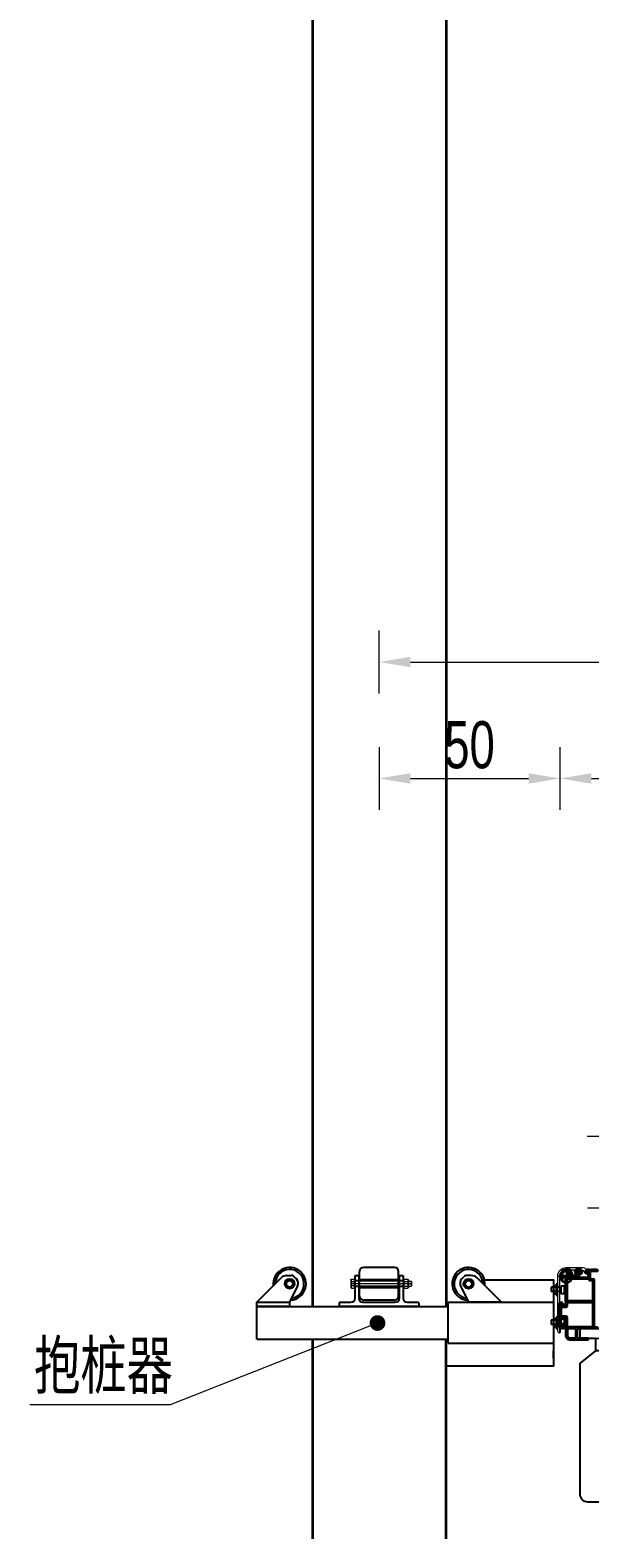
# Model space of a CAD drawing. Extents: x 104235 to 112395, y 52637 to 53451.
# Drawn here: x 112066.4 to 112102, y 53264.9 to 53360.4 of the extents above; entities that cross this region are included whole.
import ezdxf
from ezdxf import colors
from ezdxf.entities.mleader import LeaderData, LeaderLine
from ezdxf.math import Vec2, Vec3

# ---------------------------------------------------------------- set-up
doc = ezdxf.new("R2010")
doc.units = 0
doc.header["$LTSCALE"] = 1000
doc.header["$PDMODE"] = 1
doc.linetypes.add('CENTER', pattern=[2, 1.25, -0.25, 0.25, -0.25])
doc.layers.get('0').update_dxf_attribs({"color": 40})
for name, color, linetype, lineweight in [('01-细实线', 3, 'Continuous', 25), ('02-标注', 3, 'Continuous', 25), ('03-中粗线', 1, 'Continuous', 35), ('screw', 33, 'Continuous', 13), ('型材', 7, 'Continuous', 15)]:
    doc.layers.add(name, color=color, linetype=linetype, lineweight=lineweight)
doc.styles.add('3.0号字-阿文', font='win7仿宋_GB2312.ttf', dxfattribs={"width": 0.72})
doc.dimstyles.new('1：50阿文', dxfattribs={"dimtxt": 3, "dimasz": 2, "dimexe": 2, "dimexo": 0, "dimtad": 1, "dimdec": 0, "dimlfac": 5, "dimzin": 0, "dimdsep": 46, "dimtxsty": '3.0号字-阿文', "dimcen": 2, "dimclrd": 3, "dimclre": 3, "dimclrt": 3, "dimadec": 0, "dimazin": 0, "dimtfac": 1, "dimtdec": 0, "dimtmove": 1, "dimatfit": 3, "dimfxl": 2, "dimfxlon": 1, "dimtolj": 1, "dimtzin": 0, "dimlwd": 18, "dimlwe": 18, "dimarcsym": 0})

# ---------------------------------------------------------------- blocks, each defined once
blk = doc.blocks.new('325')
at = {"layer": '03-中粗线', "ltscale": 0.5}
for p, q in [((76347.5, -86905), (76347.5, -86903.4)), ((76351.6, -86902.4), (76351.6, -86902.4)), ((76356.7, -86906.2), (76355.3, -86913.6)), ((76364.5, -86905.4), (76357.6, -86905.4)), ((76366.4, -86883.5), (76366.7, -86883.9)), ((76366.5, -86950.3), (76366.5, -86907.4)), ((76367, -86883.9), (76367.3, -86883.5)), ((76367.4, -86883.4), (76368.3, -86883.4)), ((76367.5, -86887.4), (76367.5, -86887.4)), ((76368.4, -86883.5), (76368.7, -86883.9)), ((76369, -86883.9), (76369.3, -86883.5)), ((76369.4, -86883.4), (76370.3, -86883.4)), ((76370, -86901.4), (76370, -86890.4)), ((76370.4, -86883.5), (76370.7, -86883.9)), ((76371, -86883.9), (76371.3, -86883.5)), ((76371.4, -86883.4), (76372.3, -86883.4)), ((76372.4, -86883.5), (76372.7, -86883.9)), ((76373, -86883.9), (76373.3, -86883.5)), ((76373, -86911.4), (76438, -86911.4)), ((76373.4, -86883.4), (76374.3, -86883.4)), ((76373.5, -86891.4), (76373.5, -86907.4)), ((76374.4, -86883.5), (76374.7, -86883.9)), ((76374.5, -86890.4), (76381.3, -86890.4)), ((76374.5, -86908.4), (76388.5, -86908.4)), ((76375, -86883.9), (76375.3, -86883.5)), ((76375.4, -86883.4), (76376.3, -86883.4)), ((76381.5, -86885.9), (76381.5, -86890.2)), ((76388.6, -86908.5), (76388.9, -86908.8)), ((76389.2, -86908.8), (76389.5, -86908.5)), ((76389.6, -86908.4), (76403.5, -86908.4)), ((76396.5, -86890.2), (76396.5, -86885.9)), ((76396.5, -86885.9), (76396.5, -86890.2)), ((76403.5, -86890.4), (76396.7, -86890.4)), ((76402.8, -86883.5), (76403.1, -86883.9)), ((76403.4, -86883.9), (76403.7, -86883.5)), ((76404.5, -86907.4), (76404.5, -86891.4)), ((76404.8, -86883.5), (76405.1, -86883.9)), ((76405.4, -86883.9), (76405.7, -86883.5)), ((76406.8, -86883.5), (76407.1, -86883.9)), ((76407.4, -86883.9), (76407.7, -86883.5)), ((76408, -86891.4), (76408, -86907.4)), ((76408.8, -86883.5), (76409.1, -86883.9)), ((76409, -86890.4), (76415.8, -86890.4)), ((76409, -86908.4), (76423, -86908.4)), ((76409.4, -86883.9), (76409.7, -86883.5)), ((76416, -86885.9), (76416, -86890.2)), ((76423.1, -86908.5), (76423.4, -86908.8)), ((76423.7, -86908.8), (76424, -86908.5)), ((76424.1, -86908.4), (76438, -86908.4)), ((76431, -86890.2), (76431, -86885.9)), ((76438, -86890.4), (76431.2, -86890.4)), ((76436.5, -86883.4), (76447.7, -86883.4)), ((76441.7, -86883.4), (76436.5, -86883.4)), ((76439, -86907.4), (76439, -86891.4)), ((76442, -86916.4), (76449, -86916.4)), ((76442.5, -86888.4), (76442.5, -86911.9)), ((76466.7, -86887.4), (76443.5, -86887.4)), ((76443.5, -86912.9), (76454.5, -86912.9)), ((76448.1, -86883.9), (76447.8, -86883.5)), ((76448.7, -86883.5), (76448.4, -86883.9)), ((76449.7, -86883.4), (76448.8, -86883.4)), ((76450.1, -86883.9), (76449.8, -86883.5)), ((76450.7, -86883.5), (76450.4, -86883.9)), ((76451.7, -86883.4), (76450.8, -86883.4)), ((76452.1, -86883.9), (76451.8, -86883.5)), ((76452, -86919.4), (76452, -86980.4)), ((76452.7, -86883.5), (76452.4, -86883.9)), ((76453.7, -86883.4), (76452.8, -86883.4)), ((76454.1, -86883.9), (76453.8, -86883.5)), ((76454.7, -86883.5), (76454.4, -86883.9)), ((76455.7, -86883.4), (76454.8, -86883.4)), ((76455.5, -86913.9), (76455.5, -86950.3)), ((76456.1, -86883.9), (76455.8, -86883.5)), ((76456.7, -86883.5), (76456.4, -86883.9)), ((76457.7, -86883.4), (76456.8, -86883.4)), ((76458.1, -86883.9), (76457.8, -86883.5)), ((76458.7, -86883.5), (76458.4, -86883.9)), ((76459.7, -86883.4), (76458.8, -86883.4)), ((76460.1, -86883.9), (76459.8, -86883.5)), ((76460.7, -86883.5), (76460.4, -86883.9)), ((76461.7, -86883.4), (76460.8, -86883.4)), ((76462.1, -86883.9), (76461.8, -86883.5)), ((76462.7, -86883.5), (76462.4, -86883.9)), ((76462.8, -86883.4), (76466.7, -86883.4)), ((76467.5, -86884.2), (76467.5, -86886.6)), ((76366.5, -86994.4), (76366.5, -86951.5)), ((76366.9, -86950.8), (76366.6, -86950.5)), ((76366.6, -86951.3), (76366.9, -86951)), ((76455.5, -86950.5), (76455.2, -86950.8)), ((76455.2, -86951), (76455.5, -86951.3)), ((76455.5, -86951.5), (76455.5, -86951.5)), ((76455.5, -86951.5), (76455.5, -87015.6)), ((76347.5, -87015.6), (76347.5, -86996.8)), ((76347.5, -87031), (76347.5, -87016.7)), ((76347.9, -87016), (76347.6, -87015.7)), ((76347.6, -87016.6), (76347.9, -87016.3)), ((76351, -87029.4), (76351, -87003.9)), ((76354, -87000.9), (76367, -87000.9)), ((76355.3, -86988.2), (76356.7, -86995.6)), ((76357.6, -86996.4), (76364.5, -86996.4)), ((76370, -86997.9), (76370, -86988.4)), ((76449, -86983.4), (76372, -86983.4)), ((76372, -86986.4), (76449, -86986.4)), ((76452, -86989.4), (76452, -87062.9)), ((76455.5, -87015.7), (76455.2, -87016)), ((76455.2, -87016.3), (76455.5, -87016.6)), ((76455.5, -87016.7), (76455.5, -87065.9)), ((76347.5, -87041.4), (76347.5, -87031)), ((76347.5, -87067.4), (76347.5, -87063.4)), ((76351.3, -87043.9), (76350, -87043.9)), ((76350, -87057.9), (76351.3, -87057.9)), ((76351.5, -87036.9), (76351.5, -87043.7)), ((76351.5, -87058.1), (76351.5, -87064.9)), ((76365.5, -87035.9), (76352.5, -87035.9)), ((76352.5, -87065.9), (76365.5, -87065.9)), ((76367, -87032.4), (76354, -87032.4)), ((76366.5, -87050.3), (76366.5, -87036.9)), ((76366.5, -87064.9), (76366.5, -87051.5)), ((76366.9, -87050.8), (76366.6, -87050.5)), ((76366.6, -87051.3), (76366.9, -87051)), ((76370, -87062.9), (76370, -87035.4)), ((76449, -87065.9), (76373, -87065.9)), ((76456, -87066.4), (76465.5, -87066.4)), ((76466.5, -87067.4), (76466.5, -87068.4)), ((76368.5, -87075.4), (76368.5, -87075.4)), ((76396.5, -87069.4), (76372.5, -87069.4)), ((76372.5, -87069.4), (76396.5, -87069.4)), ((76378.5, -87105.4), (76420, -87105.4)), ((76465.5, -87069.4), (76404.5, -87069.4)), ((76404.5, -87069.4), (76432.5, -87069.4)), ((76420.1, -87105.3), (76420.4, -87105)), ((76420.7, -87105), (76421, -87105.3)), ((76421.1, -87105.4), (76436.5, -87105.4)), ((76437.5, -87104.4), (76437.5, -87104.4))]:
    blk.add_line(p, q, dxfattribs=at)
at = {"layer": '03-中粗线'}
for p, q in [((76351.6, -86902.4), (76369, -86902.4)), ((76370, -86981.4), (76370, -86914.4)), ((76402, -86883.4), (76402.7, -86883.4)), ((76403.9, -86883.4), (76404.7, -86883.4)), ((76405.9, -86883.4), (76406.7, -86883.4)), ((76407.9, -86883.4), (76408.7, -86883.4)), ((76409.9, -86883.4), (76410.5, -86883.4)), ((76439, -86914), (76439, -86912.4)), ((76364.5, -87069.4), (76349.5, -87069.4)), ((76366.5, -87071.4), (76366.5, -87093.6)), ((76370.5, -87071.4), (76370.5, -87093.6)), ((76396.5, -87069.4), (76372.5, -87069.4)), ((76378.5, -87101.4), (76396.5, -87101.4)), ((76397.5, -87101.4), (76397.5, -87101.4)), ((76398.5, -87099.4), (76398.5, -87071.4)), ((76402.5, -87099.4), (76402.5, -87071.4)), ((76403.5, -87102.4), (76403.5, -87102.4)), ((76404.5, -87101.4), (76435.5, -87101.4))]:
    blk.add_line(p, q, dxfattribs=at)
at = {"layer": '03-中粗线', "ltscale": 0.5}
for centre, radius, start, end in [((76367.6, -86903.4), 20.1, 93.8653, 179.9146), ((76357.4, -86905), 9.84, 179.7094, 251.9861), ((76367.5, -86903.4), 15.9, 89.8166, 176.4472), ((76354.3, -86913.4), 1, 270, 349.7), ((76357.6, -86906.4), 1, 90, 169.7), ((76364.5, -86907.4), 2, 360, 90), ((76366.3, -86883.6), 0.2, 45, 90), ((76366.8, -86883.8), 0.2, 225, 315), ((76367, -86890.4), 3, 0, 90), ((76367.4, -86883.6), 0.2, 90, 135), ((76367.5, -86903.4), 20, 90, 90.3567), ((76368.3, -86883.6), 0.2, 45, 90), ((76368.8, -86883.8), 0.2, 225, 315), ((76369, -86901.4), 1, 270, 0), ((76369.4, -86883.6), 0.2, 90, 135), ((76373, -86914.4), 3, 90, 180), ((76370.3, -86883.6), 0.2, 45, 90), ((76370.8, -86883.8), 0.2, 225, 315), ((76371.4, -86883.6), 0.2, 90, 135), ((76372.3, -86883.6), 0.2, 45, 90), ((76372.8, -86883.8), 0.2, 225, 315), ((76373.4, -86883.6), 0.2, 90, 135), ((76374.5, -86891.4), 1, 90, 180), ((76374.5, -86907.4), 1, 180, 270), ((76374.3, -86883.6), 0.2, 45, 90), ((76374.8, -86883.8), 0.2, 225, 315), ((76375.4, -86883.6), 0.2, 90, 135), ((76376.4, -86889.9), 6.54, 38.1788, 91.2207), ((76381.3, -86890.2), 0.2, 270, 0.2741), ((76388.5, -86908.6), 0.2, 45, 90), ((76389, -86908.6), 0.2, 225, 315), ((76389.6, -86908.6), 0.2, 90, 135), ((76401.7, -86890), 6.6, 87.1926, 141.6953), ((76396.7, -86890.2), 0.2, 180, 270), ((76402.7, -86883.6), 0.2, 45, 90), ((76403.3, -86883.8), 0.2, 225, 315), ((76403.5, -86891.4), 1, 0, 90), ((76403.5, -86907.4), 1, 270, 0), ((76403.9, -86883.6), 0.2, 90, 135), ((76404.7, -86883.6), 0.2, 45, 90), ((76405.3, -86883.8), 0.2, 225, 315), ((76405.9, -86883.6), 0.2, 90, 135), ((76406.7, -86883.6), 0.2, 45, 90), ((76407.3, -86883.8), 0.2, 225, 315), ((76407.9, -86883.6), 0.2, 90, 135), ((76409, -86891.4), 1, 90, 180), ((76409, -86907.4), 1, 180, 270), ((76408.7, -86883.6), 0.2, 45, 90), ((76409.3, -86883.8), 0.2, 225, 315), ((76409.9, -86883.6), 0.2, 90, 135), ((76410.9, -86890), 6.6, 38.3047, 92.8074), ((76415.8, -86890.2), 0.2, 270, 0.2741), ((76423, -86908.6), 0.2, 45, 90), ((76423.5, -86908.6), 0.2, 225, 315), ((76424.1, -86908.6), 0.2, 90, 135), ((76436.2, -86890), 6.6, 87.1926, 141.6953), ((76431.2, -86890.2), 0.2, 180, 270), ((76438, -86891.4), 1, 0, 90), ((76438, -86907.4), 1, 270, 0), ((76438, -86912.4), 1, 0, 90), ((76442.1, -86913.3), 3.14, 193.5612, 269.1192), ((76443.5, -86888.4), 1, 90, 180), ((76443.5, -86911.9), 1, 180, 270), ((76447.7, -86883.6), 0.2, 45, 90), ((76448.2, -86883.8), 0.2, 225, 315), ((76448.8, -86883.6), 0.2, 90, 135), ((76449, -86919.4), 3, 0, 90), ((76449.7, -86883.6), 0.2, 45, 90), ((76450.2, -86883.8), 0.2, 225, 315), ((76450.8, -86883.6), 0.2, 90, 135), ((76451.7, -86883.6), 0.2, 45, 90), ((76452.2, -86883.8), 0.2, 225, 315), ((76452.8, -86883.6), 0.2, 90, 135), ((76453.7, -86883.6), 0.2, 45, 90), ((76454.2, -86883.8), 0.2, 225, 315), ((76454.5, -86913.9), 1, 0, 90), ((76454.8, -86883.6), 0.2, 90, 135), ((76455.7, -86883.6), 0.2, 45, 90), ((76456.2, -86883.8), 0.2, 225, 315), ((76456.8, -86883.6), 0.2, 90, 135), ((76457.7, -86883.6), 0.2, 45, 90), ((76458.2, -86883.8), 0.2, 225, 315), ((76458.8, -86883.6), 0.2, 90, 135), ((76459.7, -86883.6), 0.2, 45, 90), ((76460.2, -86883.8), 0.2, 225, 315), ((76460.8, -86883.6), 0.2, 90, 135), ((76461.7, -86883.6), 0.2, 45, 90), ((76462.2, -86883.8), 0.2, 225, 315), ((76462.8, -86883.6), 0.2, 90, 135), ((76466.7, -86884.2), 0.8, 0, 90), ((76466.7, -86886.6), 0.8, 270, 0), ((76366.7, -86950.3), 0.2, 180, 225), ((76366.7, -86951.5), 0.2, 135, 180), ((76366.8, -86950.9), 0.2, 315, 45), ((76455.3, -86950.9), 0.2, 135, 225), ((76455.3, -86950.3), 0.2, 315, 0), ((76455.3, -86951.5), 0.2, 360, 45), ((76357.6, -86996.9), 10.1, 110.0422, 179.7055), ((76347.7, -87015.6), 0.2, 180, 225), ((76347.7, -87016.7), 0.2, 135, 180), ((76347.8, -87016.2), 0.2, 315, 45), ((76354, -87003.9), 3, 90, 180), ((76354.3, -86988.4), 1.03, 10.8147, 98.718), ((76357.6, -86995.4), 1, 190.3, 270), ((76364.5, -86994.4), 2, 270, 0), ((76367, -86997.9), 3, 270, 0), ((76372, -86981.4), 2, 180, 270), ((76372, -86988.4), 2, 90, 180), ((76449, -86980.4), 3, 270, 0), ((76449, -86989.4), 3, 0, 90), ((76455.3, -87016.2), 0.2, 135, 225), ((76455.3, -87015.6), 0.2, 315, 0), ((76455.3, -87016.7), 0.2, 360, 45), ((76350, -87041.4), 2.5, 180, 270), ((76354.1, -87063.1), 6.6, 128.3047, 182.8074), ((76354, -87029.4), 3, 180, 270), ((76351.3, -87043.7), 0.2, 270, 0), ((76351.3, -87058.1), 0.2, 0, 90), ((76352.5, -87036.9), 1, 90, 180), ((76352.5, -87064.9), 1, 180, 270), ((76365.5, -87036.9), 1, 0, 90), ((76365.5, -87064.9), 1, 270, 0), ((76366.7, -87050.3), 0.2, 180, 225), ((76366.7, -87051.5), 0.2, 135, 180), ((76366.8, -87050.9), 0.2, 315, 45), ((76367, -87035.4), 3, 0, 90), ((76373, -87062.9), 3, 180, 270), ((76449, -87062.9), 3, 270, 0), ((76455.5, -87066.4), 0.5, 90, 0), ((76465.5, -87067.4), 1, 0, 90), ((76465.5, -87068.4), 1, 270, 0), ((76396.5, -87071.4), 2, 0, 90), ((76396.5, -87099.4), 2, 270, 0), ((76404.5, -87071.4), 2, 90, 180), ((76404.5, -87099.4), 2, 180, 270), ((76420, -87105.2), 0.2, 270, 315), ((76420.5, -87105.2), 0.2, 45, 135), ((76421.1, -87105.2), 0.2, 225, 270), ((76434.5, -87104.3), 3.07, 357.6884, 69.6917), ((76436.5, -87104.4), 1, 270, 0)]:
    blk.add_arc(centre, radius, start, end, dxfattribs=at)
at = {"layer": '03-中粗线'}
for centre, radius, start, end in [((76349.5, -87067.4), 2, 180, 270), ((76364.5, -87071.4), 2, 0, 90), ((76378.5, -87093.4), 12, 180, 270), ((76372.5, -87071.4), 2, 90, 180), ((76378.5, -87093.4), 8, 180, 270)]:
    blk.add_arc(centre, radius, start, end, dxfattribs=at)
blk = doc.blocks.new('*D194')
at = {"layer": '01-细实线', "color": 3, "linetype": 'Continuous', "lineweight": 18}
for p, q in [((112100.163, 53310.71), (112100.163, 53314.71)), ((112170.171, 53310.71), (112170.171, 53314.71)), ((112102.163, 53312.71), (112168.171, 53312.71))]:
    blk.add_line(p, q, dxfattribs=at)
at = {"layer": '01-细实线', "color": 3}
for points in [[(112102.163, 53313.044), (112102.163, 53312.377), (112100.163, 53312.71)], [(112168.171, 53313.044), (112168.171, 53312.377), (112170.171, 53312.71)]]:
    blk.add_solid(points, dxfattribs=at)
at = {"layer": 'Defpoints', "color": 0}
for p in [(112170.171, 53312.71), (112100.163, 53280.986), (112170.171, 53280.986)]:
    blk.add_point(p, dxfattribs=at)
at = {"layer": '01-细实线', "color": 3, "insert": (112135.167, 53315.062), "char_height": 3, "attachment_point": 5, "style": '3.0号字-阿文'}
blk.add_mtext('\\A1;350/200', dxfattribs=at)
blk = doc.blocks.new('050505')
at = {"color": 5}
for p, q in [((-2730450.6, 1053019.4), (-2730450.6, 1052979.4)), ((-2729749.9, 1053019.4), (-2729749.9, 1052979.4))]:
    blk.add_line(p, q, dxfattribs=at)
at = {"color": 5, "lineweight": -3}
for points in [[(-2730450.6, 1053019.4), (-2729750.6, 1053019.3), (-2729705.6, 1053019.4, 0.413651), (-2729700.6, 1053024.4), (-2729700.6, 1053049.4), (-2730500.6, 1053049.4), (-2730500.6, 1053024.4, 0.414214), (-2730495.6, 1053019.4)], [(-2729702.5, 1052941.5), (-2729749.9, 1052979.4), (-2730450.6, 1052979.4), (-2730498.7, 1052940.9, 0.227838), (-2730500.6, 1052937), (-2730500.6, 1052524.4, 0.414214), (-2730475.6, 1052499.4), (-2729725.6, 1052499.4, 0.414214), (-2729700.6, 1052524.4), (-2729700.6, 1052937.6, 0.227838)]]:
    blk.add_lwpolyline(points, format="xyb", close=True, dxfattribs=at)
at = {"color": 5}
for points in [[(-2730280.6, 1052979.4), (-2730250.6, 1052979.4), (-2730250.6, 1052499.4), (-2730280.6, 1052499.4)], [(-2729920.6, 1052979.4), (-2729950.6, 1052979.4), (-2729950.6, 1052499.4), (-2729920.6, 1052499.4)]]:
    blk.add_lwpolyline(points, close=True, dxfattribs=at)
for centre in [(-2730265.6, 1052962.1), (-2729935.6, 1052962.1)]:
    blk.add_arc(centre, 22.9, 49.0849, 130.9151, dxfattribs=at)
blk = doc.blocks.new('_Dot')
at = {"color": 0, "linetype": 'ByBlock', "lineweight": -2}
blk.add_line((-0.5, 0), (-1, 0), dxfattribs=at)
at = {"color": 0, "linetype": 'ByBlock', "const_width": 0.5}
blk.add_lwpolyline([(-0.25, 0, 1), (0.25, 0, 1)], format="xyb", close=True, dxfattribs=at)
blk = doc.blocks.new('ERE')
blk.add_line((42, -167, 0), (42, -199.3))
at = {"layer": '型材', "extrusion": (0, -1, 0)}
for p, q in [((22, 7), (-32.3, 7)), ((22.5, 0), (-22.5, 0)), ((-26.6, -2.5), (-33, -2.5)), ((45.2, -201), (43.4, -201))]:
    blk.add_line(p, q, dxfattribs=at)
at = {"layer": '型材', "extrusion": (4.4261e-12, 1, 0)}
blk.add_line((-45.6, -7.4), (-42.3, -7.4), dxfattribs=at)
at = {"layer": '型材', "extrusion": (-3.80243e-08, -1, 0)}
blk.add_line((-41.6, -12.2), (-45.6, -12.2), dxfattribs=at)
at = {"layer": '型材', "extrusion": (-1, 0, 0)}
for p, q in [((-41.3, -6.4), (-41.3, -2)), ((42, -167, 0), (42, -20)), ((49, -196.3, 0), (49, -20))]:
    blk.add_line(p, q, dxfattribs=at)
at = {"layer": '型材', "extrusion": (1, 0, 0)}
blk.add_line((-35, -4.5), (-35, -5.9), dxfattribs=at)
at = {"layer": '型材'}
for centre, radius, start, end in [((-32.3, -2), 9, 90, 180), ((-45.6, -9.8), 2.4, 90, 270), ((-41.6, -5.6), 6.55, 269.9772, 357.2494), ((44, -199.3), 2, 180, 228.6186), ((43.4, -200), 1, 228.6186, 270), ((45.2, -199), 2, 270, 293.5409), ((44, -196.3), 5, 293.5409, 0)]:
    blk.add_arc(centre, radius, start, end, dxfattribs=at)
at = {"layer": '型材', "extrusion": (0, 0, -1)}
for centre, radius, start, end in [((21.3, -6.6), 6.7, 37.7339, 79.9051), ((-22, -20), 20, 91.4058, 179.9882), ((42.3, -6.4), 1, 180, 270), ((33, -4.5), 2, 0, 90)]:
    blk.add_arc(centre, radius, start, end, dxfattribs=at)
at = {"layer": '型材', "extrusion": (0, -3.85121e-07, 1)}
blk.add_arc((22, -20, 0), 27, 0, 90, dxfattribs=at)
blk = doc.blocks.new('*D182')
at = {"layer": '02-标注', "color": 3, "linetype": 'Continuous', "lineweight": 18}
for p, q in [((112088.638, 53314.71), (112088.638, 53310.71)), ((112100.163, 53312.71), (112100.163, 53314.71)), ((112090.638, 53312.71), (112098.163, 53312.71))]:
    blk.add_line(p, q, dxfattribs=at)
at = {"layer": '02-标注', "color": 3}
for points in [[(112090.638, 53313.044), (112090.638, 53312.377), (112088.638, 53312.71)], [(112098.163, 53313.044), (112098.163, 53312.377), (112100.163, 53312.71)]]:
    blk.add_solid(points, dxfattribs=at)
at = {"layer": 'Defpoints', "color": 0}
for p in [(112088.638, 53357.987), (112100.163, 53312.71), (112100.163, 53312.71)]:
    blk.add_point(p, dxfattribs=at)
at = {"layer": '02-标注', "color": 3, "insert": (112094.401, 53314.835), "char_height": 3, "attachment_point": 5, "style": '3.0号字-阿文'}
blk.add_mtext('\\A1;50', dxfattribs=at)
blk = doc.blocks.new('*D193')
at = {"layer": '02-标注', "color": 3, "linetype": 'Continuous', "lineweight": 18}
for p, q in [((112088.638, 53318.12), (112088.638, 53322.12)), ((112181.696, 53318.12), (112181.696, 53322.12)), ((112090.638, 53320.12), (112179.696, 53320.12))]:
    blk.add_line(p, q, dxfattribs=at)
at = {"layer": '02-标注', "color": 3}
for points in [[(112090.638, 53320.453), (112090.638, 53319.787), (112088.638, 53320.12)], [(112179.696, 53320.453), (112179.696, 53319.787), (112181.696, 53320.12)]]:
    blk.add_solid(points, dxfattribs=at)
at = {"layer": 'Defpoints', "color": 0}
for p in [(112181.696, 53320.12), (112088.638, 53116.683), (112181.696, 53116.683)]:
    blk.add_point(p, dxfattribs=at)
at = {"layer": '02-标注', "color": 3, "insert": (112135.167, 53322.472), "char_height": 3, "attachment_point": 5, "style": '3.0号字-阿文'}
blk.add_mtext('\\A1;450/300', dxfattribs=at)

msp = doc.modelspace()

# ---------------------------------------------------------------- linework, layer by layer
at = {"layer": '01-细实线', "color": 0}
for p, q in [((112087.397, 53279.76, 283284.028), (112087.397, 53281.328, 283284.028)), ((112089.619, 53281.589, 283284.028), (112087.658, 53281.589, 283284.028)), ((112089.88, 53279.76, 283284.028), (112089.88, 53281.328, 283284.028)), ((112080.849, 53279.368, 283284.028), (112082.395, 53280.913, 283284.028)), ((112082.653, 53280.544, 283284.028), (112082.796, 53280.793, 283284.028)), ((112082.796, 53280.295, 283284.028), (112082.653, 53280.544, 283284.028)), ((112082.765, 53281.067, 283284.028), (112083.048, 53281.067, 283284.028)), ((112082.796, 53280.793, 283284.028), (112083.084, 53280.793, 283284.028)), ((112083.084, 53280.295, 283284.028), (112082.796, 53280.295, 283284.028)), ((112083.446, 53280.404, 283284.028), (112082.94, 53279.368, 283284.028)), ((112083.084, 53280.793, 283284.028), (112083.228, 53280.544, 283284.028)), ((112083.228, 53280.544, 283284.028), (112083.084, 53280.295, 283284.028)), ((112083.37, 53280.853, 283284.028), (112083.233, 53280.99, 283284.028)), ((112087.109, 53279.629, 283284.028), (112087.109, 53281.04, 283284.028)), ((112087.345, 53280.727, 283284.028), (112087.109, 53280.727, 283284.028)), ((112087.345, 53280.361, 283284.028), (112087.109, 53280.361, 283284.028)), ((112087.135, 53281.067, 283284.028), (112087.318, 53281.067, 283284.028)), ((112087.345, 53281.04, 283284.028), (112087.345, 53279.629, 283284.028)), ((112089.88, 53280.805, 283284.028), (112087.397, 53280.805, 283284.028)), ((112089.88, 53280.727, 283284.028), (112087.397, 53280.727, 283284.028)), ((112089.88, 53280.361, 283284.028), (112087.397, 53280.361, 283284.028)), ((112089.88, 53280.282, 283284.028), (112087.397, 53280.282, 283284.028)), ((112089.932, 53279.629, 283284.028), (112089.932, 53281.04, 283284.028)), ((112090.167, 53280.727, 283284.028), (112089.932, 53280.727, 283284.028)), ((112090.167, 53280.361, 283284.028), (112089.932, 53280.361, 283284.028)), ((112089.958, 53281.067, 283284.028), (112090.141, 53281.067, 283284.028)), ((112090.167, 53281.04, 283284.028), (112090.167, 53279.629, 283284.028)), ((112093.831, 53280.404, 283284.028), (112094.336, 53279.368, 283284.028)), ((112093.906, 53280.853, 283284.028), (112094.043, 53280.99, 283284.028)), ((112094.193, 53280.793, 283284.028), (112094.049, 53280.544, 283284.028)), ((112094.049, 53280.544, 283284.028), (112094.193, 53280.295, 283284.028)), ((112094.48, 53280.793, 283284.028), (112094.193, 53280.793, 283284.028)), ((112094.193, 53280.295, 283284.028), (112094.48, 53280.295, 283284.028)), ((112094.512, 53281.067, 283284.028), (112094.228, 53281.067, 283284.028)), ((112094.624, 53280.544, 283284.028), (112094.48, 53280.793, 283284.028)), ((112094.48, 53280.295, 283284.028), (112094.624, 53280.544, 283284.028)), ((112096.428, 53279.368, 283284.028), (112094.882, 53280.913, 283284.028)), ((112080.849, 53279.106, 283284.028), (112080.849, 53279.368, 283284.028)), ((112080.849, 53279.368, 283284.028), (112082.94, 53279.368, 283284.028)), ((112082.94, 53279.368, 283284.028), (112082.94, 53279.106, 283284.028)), ((112086.116, 53279.132, 283284.028), (112086.116, 53279.341, 283284.028)), ((112086.142, 53279.368, 283284.028), (112086.848, 53279.368, 283284.028)), ((112087.606, 53279.368, 283284.028), (112089.671, 53279.368, 283284.028)), ((112089.619, 53279.498, 283284.028), (112087.658, 53279.498, 283284.028)), ((112090.429, 53279.368, 283284.028), (112091.135, 53279.368, 283284.028)), ((112091.161, 53279.341, 283284.028), (112091.161, 53279.132, 283284.028)), ((112093.03, 53276.754, 283292.156), (112093.03, 53279.368, 283292.156)), ((112093.03, 53279.368, 283292.156), (112099.747, 53279.368, 283284.028)), ((112096.428, 53279.368, 283284.028), (112094.336, 53279.368, 283284.028)), ((112096.428, 53279.368, 283284.028), (112094.336, 53279.368, 283284.028)), ((112099.747, 53279.368, 283284.028), (112099.747, 53276.754, 283284.028)), ((112080.849, 53277.015, 283284.028), (112080.849, 53279.106, 283284.028)), ((112080.849, 53279.106, 283284.028), (112082.94, 53279.106, 283284.028)), ((112082.94, 53279.106, 283284.028), (112080.849, 53279.106, 283284.028)), ((112082.94, 53279.106, 283284.028), (112093.03, 53279.106, 283284.028)), ((112091.135, 53279.106, 283284.028), (112086.142, 53279.106, 283284.028)), ((112080.849, 53277.015, 283284.028), (112093.03, 53277.015, 283284.028)), ((112093.03, 53276.754, 283292.156), (112099.747, 53276.754, 283284.028))]:
    msp.add_line(p, q, dxfattribs=at)
at = {"layer": '01-细实线', "color": 7}
for p, q in [((112099.747, 53280.411, 283284.028), (112099.922, 53280.411, 283284.028)), ((112100.003, 53280.522, 283284.028), (112099.922, 53280.522, 283284.028)), ((112099.922, 53280.522, 283284.028), (112099.922, 53279.809, 283284.028)), ((112099.922, 53280.411, 283284.028), (112099.922, 53279.914, 283284.028)), ((112100.003, 53279.809, 283284.028), (112100.003, 53280.522, 283284.028)), ((112100.243, 53280.411, 283284.028), (112100.418, 53280.411, 283284.028)), ((112100.243, 53279.914, 283284.028), (112100.243, 53280.411, 283284.028)), ((112100.418, 53280.411, 283284.028), (112100.418, 53279.914, 283284.028)), ((112099.922, 53279.914, 283284.028), (112099.747, 53279.914, 283284.028)), ((112099.922, 53279.809, 283284.028), (112100.003, 53279.809, 283284.028)), ((112100.418, 53279.914, 283284.028), (112100.243, 53279.914, 283284.028)), ((112100.003, 53278.421, 283284.028), (112099.922, 53278.421, 283284.028)), ((112099.922, 53278.421, 283284.028), (112099.922, 53277.707, 283284.028)), ((112100.003, 53277.707, 283284.028), (112100.003, 53278.421, 283284.028)), ((112099.747, 53278.309, 283284.028), (112099.922, 53278.309, 283284.028)), ((112099.922, 53277.812, 283284.028), (112099.747, 53277.812, 283284.028)), ((112099.922, 53278.309, 283284.028), (112099.922, 53277.812, 283284.028)), ((112099.922, 53277.707, 283284.028), (112100.003, 53277.707, 283284.028)), ((112100.243, 53278.309, 283284.028), (112100.418, 53278.309, 283284.028)), ((112100.243, 53277.812, 283284.028), (112100.243, 53278.309, 283284.028)), ((112100.418, 53277.812, 283284.028), (112100.243, 53277.812, 283284.028)), ((112100.418, 53278.309, 283284.028), (112100.418, 53277.812, 283284.028)), ((112099.747, 53275.802, 283284.028), (112099.747, 53276.299, 283284.028))]:
    msp.add_line(p, q, dxfattribs=at)
at = {"layer": '01-细实线', "color": 12}
for p, q in [((112100.683, 53281.102, 283284.028), (112101.295, 53281.102, 283284.028)), ((112100.719, 53280.94, 283284.028), (112101.259, 53280.94, 283284.028)), ((112101.295, 53280.976, 283284.028), (112101.295, 53281.102, 283284.028)), ((112101.373, 53281.102, 283284.028), (112101.373, 53280.976, 283284.028))]:
    msp.add_line(p, q, dxfattribs=at)
at = {"layer": '01-细实线', "color": 6}
msp.add_line((112100.02, 53279.336, 283284.028), (112100.02, 53277.776, 283284.028), dxfattribs=at)
at = {"layer": '01-细实线', "elevation": 283284.028}
msp.add_lwpolyline([(112095.35, 53280.794), (112099.747, 53280.794), (112099.747, 53275.305), (112092.886, 53275.305)], dxfattribs=at)
at = {"layer": '01-细实线', "color": 7, "elevation": 283284.028, "flags": 128}
for points in [[(112100.226, 53280.324), (112099.595, 53280.324)], [(112099.595, 53280.324), (112099.595, 53280.047)], [(112100.226, 53280.047), (112099.595, 53280.047)], [(112100.226, 53278.223), (112099.595, 53278.223)], [(112099.595, 53278.223), (112099.595, 53277.945)], [(112100.226, 53277.945), (112099.595, 53277.945)]]:
    msp.add_lwpolyline(points, dxfattribs=at)
at = {"layer": '01-细实线', "color": 0}
for centre, radius in [((112082.94, 53280.544, 283284.028), 0.314), ((112082.94, 53280.544, 283284.028), 0.209), ((112094.336, 53280.544, 283284.028), 0.314), ((112094.336, 53280.544, 283284.028), 0.209)]:
    msp.add_circle(centre, radius, dxfattribs=at)
for centre, radius, start, end in [((112082.94, 53280.538, 283284.028), 1.046, 273.39551, 186.50252), ((112082.94, 53280.538, 283284.028), 0.915, 278.12186, 179.65059), ((112087.658, 53281.328, 283284.028), 0.261, 90, 180), ((112089.619, 53281.328, 283284.028), 0.261, 0, 90), ((112094.336, 53280.538, 283284.028), 1.046, 353.49748, 266.60449), ((112094.336, 53280.538, 283284.028), 0.915, 0.34941, 261.87814), ((112082.765, 53280.544, 283284.028), 0.523, 90, 135.00001), ((112083.048, 53280.805, 283284.028), 0.261, 44.99999, 90), ((112083.093, 53280.576, 283284.028), 0.392, 334, 44.99999), ((112087.135, 53281.04, 283284.028), 0.0261, 90, 180), ((112087.318, 53281.04, 283284.028), 0.0261, 0, 90), ((112089.958, 53281.04, 283284.028), 0.0261, 90, 180), ((112090.141, 53281.04, 283284.028), 0.0261, 0, 90), ((112094.184, 53280.576, 283284.028), 0.392, 135.00001, 206), ((112094.228, 53280.805, 283284.028), 0.261, 90, 135.00001), ((112094.512, 53280.544, 283284.028), 0.523, 44.99999, 90), ((112086.142, 53279.341, 283284.028), 0.0261, 90, 180), ((112086.848, 53279.629, 283284.028), 0.261, 270, 0), ((112087.606, 53279.629, 283284.028), 0.261, 180, 270), ((112087.658, 53279.76, 283284.028), 0.261, 180, 270), ((112089.619, 53279.76, 283284.028), 0.261, 270, 0), ((112089.671, 53279.629, 283284.028), 0.261, 270, 0), ((112090.429, 53279.629, 283284.028), 0.261, 180, 270), ((112091.135, 53279.341, 283284.028), 0.0261, 0, 90), ((112086.142, 53279.132, 283284.028), 0.0261, 180, 270), ((112091.135, 53279.132, 283284.028), 0.0261, 270, 0)]:
    msp.add_arc(centre, radius, start, end, dxfattribs=at)
at = {"layer": '01-细实线', "color": 12}
for centre, start, end in [((112100.719, 53280.976, 283284.028), 180, 270), ((112101.259, 53280.976, 283284.028), 270, 0)]:
    msp.add_arc(centre, 0.036, start, end, dxfattribs=at)
at = {"layer": '03-中粗线'}
for p, q in [((112084.391, 53367.987, 283284.028), (112084.391, 53279.106, 283284.028)), ((112092.906, 53367.987, 283284.028), (112092.906, 53279.106, 283284.028)), ((112084.391, 53277.015, 283284.028), (112084.391, 53188.123, 283284.028)), ((112092.886, 53277.015, 283284.028), (112092.886, 53188.123, 283284.028))]:
    msp.add_line(p, q, dxfattribs=at)
at = {"layer": 'screw', "color": 0, "linetype": 'Continuous', "lineweight": 15}
for p, q in [((112086.848, 53280.776, 283284.028), (112086.884, 53280.831, 283284.028)), ((112086.848, 53280.776, 283284.028), (112086.848, 53280.311, 283284.028)), ((112086.848, 53280.311, 283284.028), (112086.884, 53280.256, 283284.028)), ((112086.884, 53280.831, 283284.028), (112087.057, 53280.831, 283284.028)), ((112086.884, 53280.679, 283284.028), (112087.057, 53280.679, 283284.028)), ((112087.057, 53280.409, 283284.028), (112086.884, 53280.409, 283284.028)), ((112087.109, 53280.857, 283284.028), (112087.057, 53280.857, 283284.028)), ((112087.057, 53280.857, 283284.028), (112087.057, 53280.23, 283284.028)), ((112087.057, 53280.831, 283284.028), (112087.057, 53280.256, 283284.028)), ((112087.057, 53280.742, 283284.028), (112087.057, 53280.311, 283284.028)), ((112087.109, 53280.23, 283284.028), (112087.109, 53280.857, 283284.028)), ((112087.109, 53280.797, 283284.028), (112087.109, 53280.465, 283284.028)), ((112090.167, 53280.701, 283284.028), (112087.109, 53280.701, 283284.028)), ((112090.167, 53280.387, 283284.028), (112087.109, 53280.387, 283284.028)), ((112090.22, 53280.857, 283284.028), (112090.167, 53280.857, 283284.028)), ((112090.241, 53280.831, 283284.028), (112090.22, 53280.81, 283284.028)), ((112090.22, 53280.711, 283284.028), (112090.241, 53280.69, 283284.028)), ((112090.22, 53280.669, 283284.028), (112090.241, 53280.69, 283284.028)), ((112090.22, 53280.418, 283284.028), (112090.241, 53280.397, 283284.028)), ((112090.22, 53280.376, 283284.028), (112090.241, 53280.397, 283284.028)), ((112090.241, 53280.256, 283284.028), (112090.22, 53280.277, 283284.028)), ((112090.241, 53280.831, 283284.028), (112090.466, 53280.831, 283284.028)), ((112090.241, 53280.69, 283284.028), (112090.466, 53280.69, 283284.028)), ((112090.241, 53280.397, 283284.028), (112090.466, 53280.397, 283284.028)), ((112090.487, 53280.81, 283284.028), (112090.466, 53280.831, 283284.028)), ((112090.466, 53280.69, 283284.028), (112090.487, 53280.711, 283284.028)), ((112090.466, 53280.69, 283284.028), (112090.487, 53280.669, 283284.028)), ((112090.466, 53280.397, 283284.028), (112090.487, 53280.418, 283284.028)), ((112090.466, 53280.397, 283284.028), (112090.487, 53280.376, 283284.028)), ((112090.487, 53280.277, 283284.028), (112090.466, 53280.256, 283284.028)), ((112090.487, 53280.277, 283284.028), (112090.487, 53280.81, 283284.028)), ((112086.884, 53280.256, 283284.028), (112087.057, 53280.256, 283284.028)), ((112087.057, 53280.23, 283284.028), (112087.109, 53280.23, 283284.028)), ((112090.167, 53280.23, 283284.028), (112090.22, 53280.23, 283284.028)), ((112090.241, 53280.256, 283284.028), (112090.466, 53280.256, 283284.028))]:
    msp.add_line(p, q, dxfattribs=at)
at = {"layer": 'screw', "color": 0, "linetype": 'CENTER', "ltscale": 0.501624}
msp.add_line((112090.716, 53280.544, 283284.028), (112086.848, 53280.544, 283284.028), dxfattribs=at)
at = {"layer": 'screw', "color": 0}
for p, q in [((112090.167, 53280.23, 283284.028), (112090.167, 53280.857, 283284.028)), ((112090.22, 53280.857, 283284.028), (112090.22, 53280.23, 283284.028)), ((112090.533, 53280.329, 283284.028), (112090.533, 53280.758, 283284.028)), ((112090.533, 53280.701, 283284.028), (112090.69, 53280.701, 283284.028)), ((112090.533, 53280.387, 283284.028), (112090.69, 53280.387, 283284.028)), ((112090.716, 53280.674, 283284.028), (112090.69, 53280.701, 283284.028)), ((112090.69, 53280.701, 283284.028), (112090.69, 53280.387, 283284.028)), ((112090.716, 53280.413, 283284.028), (112090.716, 53280.674, 283284.028))]:
    msp.add_line(p, q, dxfattribs=at)
at = {"layer": 'screw', "color": 0, "lineweight": 15}
msp.add_line((112090.69, 53280.387, 283284.028), (112090.716, 53280.413, 283284.028), dxfattribs=at)
at = {"layer": 'screw', "color": 0, "linetype": 'Continuous', "lineweight": 15}
for centre, radius, start, end in [((112087.115, 53280.544, 283284.028), 0.268, 149.72433, 210.27567), ((112086.995, 53280.755, 283284.028), 0.135, 145.45188, 214.54812), ((112086.995, 53280.333, 283284.028), 0.135, 145.45188, 214.54812)]:
    msp.add_arc(centre, radius, start, end, dxfattribs=at)
at = {"layer": 'screw', "color": 0}
for centre, start, end in [((112090.468, 53280.747, 283284.028), 9.86491, 73.04794), ((112090.468, 53280.341, 283284.028), 286.95182, 350.13484)]:
    msp.add_arc(centre, 0.0666, start, end, dxfattribs=at)

# ---------------------------------------------------------------- block references
at = {"layer": '01-细实线', "color": 1, "xscale": -0.02000000001862645, "yscale": 0.02000000001862645, "zscale": 0.02000000001862645}
msp.add_blockref('ERE', (112101.001, 53281.436, 283284.028), dxfattribs=at)
at = {"layer": '01-细实线', "color": 0, "lineweight": 5, "extrusion": (0, 0, -1), "xscale": -0.02000000001862645, "yscale": 0.02000000001862645, "zscale": -0.02000000001862645}
msp.add_blockref('325', (-110573.212, 55019.101, -283284.028), dxfattribs=at)
at = {"layer": '01-细实线', "color": 0, "lineweight": 5, "xscale": 0.02000000001862645, "yscale": 0.01999999955296516, "zscale": 0.02000000001862645}
msp.add_blockref('325', (110573.212, 55019.101, 283284.028), dxfattribs=at)
at = {"layer": '01-细实线', "xscale": 0.02000000001862645, "yscale": 0.01999999955296516, "zscale": 0.02000000001862645}
msp.add_blockref('050505', (166711.435, 32216.685, 283284.028), dxfattribs=at)

# ---------------------------------------------------------------- dimensions: what is measured, and where the dimension line sits
at = {"layer": '01-细实线', "color": 6}
dim = msp.add_linear_dim(base=(112170.171, 53312.71, 283284.028), p1=(112100.163, 53280.986, 283284.028), p2=(112170.171, 53280.986, 283284.028), text='350/200', dimstyle='1：50阿文', dxfattribs=at)
dim.commit()
dim.dimension.update_dxf_attribs({"geometry": '*D194', "text_midpoint": (112135.167, 53315.062, 283284.028)})
at = {"layer": '02-标注'}
for base, p1, p2, text, picture, middle in [((112100.163, 53312.71, 283284.028), (112088.638, 53357.987, 283284.028), (112100.163, 53312.71, 283284.028), '50', '*D182', (112094.401, 53314.835, 283284.028)), ((112181.696, 53320.12, 283284.028), (112088.638, 53116.683, 283284.028), (112181.696, 53116.683, 283284.028), '450/300', '*D193', (112135.167, 53322.472, 283284.028))]:
    dim = msp.add_linear_dim(base=base, p1=p1, p2=p2, text=text, dimstyle='1：50阿文', dxfattribs=at)
    dim.commit()
    dim.dimension.update_dxf_attribs({"geometry": picture, "text_midpoint": middle})

# ---------------------------------------------------------------- leaders
ml = msp.add_multileader_mtext('Standard', dxfattribs=at)
ml.set_content(' 铝合金方管 □78×50×3', color=4, style='3.0号字-阿文')
ml.set_leader_properties(color=256, linetype='Continuous', lineweight=18)
ml.set_arrow_properties(name='DOT')
ml.build(insert=Vec2(0, 0))
ml.multileader.update_dxf_attribs({"has_dogleg": 0, "text_left_attachment_type": 5, "text_right_attachment_type": 5, "dogleg_length": 5, "arrow_head_size": 1})
ctx = ml.context
ctx.base_point, ctx.char_height, ctx.arrow_head_size, ctx.landing_gap_size, ctx.plane_origin = Vec3(112135.299, 53289.92, 283284.028), 3, 1, 0, Vec3(112135.299, 53281.673, 283284.028)
ctx.left_attachment, ctx.right_attachment = 5, 5
notes = []
notes.append((ctx, [(0, (1, 1, 0), (112130.299, 53289.92, 283284.028), (1, 0), 5, [(0, [(112135.299, 53279.878, 283284.028)], 0, [])])]))
ctx.mtext.insert, ctx.mtext.flow_direction = Vec3(112135.299, 53293.942, 283284.028), 5
ml = msp.add_multileader_mtext('Standard', dxfattribs=at)
ml.set_content(' PE浮箱 1200×800×550', color=4, style='3.0号字-阿文')
ml.set_leader_properties(color=256, linetype='Continuous', lineweight=18)
ml.set_arrow_properties(name='DOT')
ml.build(insert=Vec2(0, 0))
ml.multileader.update_dxf_attribs({"has_dogleg": 0, "text_left_attachment_type": 5, "text_right_attachment_type": 5, "dogleg_length": 5, "arrow_head_size": 1})
ctx = ml.context
ctx.base_point, ctx.char_height, ctx.arrow_head_size, ctx.landing_gap_size, ctx.plane_origin = Vec3(112135.299, 53285.352, 283284.028), 3, 1, 0, Vec3(112135.299, 53277.104, 283284.028)
ctx.left_attachment, ctx.right_attachment = 5, 5
notes.append((ctx, [(0, (1, 1, 0), (112130.299, 53285.352, 283284.028), (1, 0), 5, [(0, [(112135.299, 53281.132, 283284.028)], 0, [])])]))
ctx.mtext.insert, ctx.mtext.flow_direction = Vec3(112135.299, 53289.325, 283284.028), 5
ml = msp.add_multileader_mtext('Standard', dxfattribs=at)
ml.set_content('抱桩器', color=4, style='3.0号字-阿文')
ml.set_leader_properties(color=256, linetype='Continuous', lineweight=18)
ml.set_arrow_properties(name='DOT')
ml.build(insert=Vec2(0, 0))
ml.multileader.update_dxf_attribs({"has_dogleg": 0, "text_left_attachment_type": 5, "text_right_attachment_type": 5, "dogleg_length": 5, "arrow_head_size": 1})
ctx = ml.context
ctx.base_point, ctx.char_height, ctx.arrow_head_size, ctx.landing_gap_size, ctx.plane_origin = Vec3(112066.667, 53272.841, 283284.028), 3, 1, 0, Vec3(112089.418, 53269.07, 283284.028)
ctx.left_attachment, ctx.right_attachment = 5, 5
notes.append((ctx, [(1, (1, 1, 0), (112080.33, 53272.841, 283284.028), (-1, 0), 5, [(0, [(112088.539, 53278.045, 283284.028)], 0, [])])]))
ctx.mtext.insert, ctx.mtext.flow_direction = Vec3(112066.667, 53276.862, 283284.028), 5
for ctx, leaders in notes:
    for number, flags, end, landing, length, lines in leaders:
        leader = LeaderData()
        leader.index, (leader.has_last_leader_line, leader.has_dogleg_vector, leader.attachment_direction) = number, flags
        leader.last_leader_point, leader.dogleg_vector, leader.dogleg_length = Vec3(end), Vec3(landing), length
        for number, points, colour, breaks in lines:
            line = LeaderLine()
            line.index, line.vertices, line.color, line.breaks = number, Vec3.list(points), colors.encode_raw_color(colour), breaks
            leader.lines.append(line)
        ctx.leaders.append(leader)

doc.saveas('drawing.dxf')
